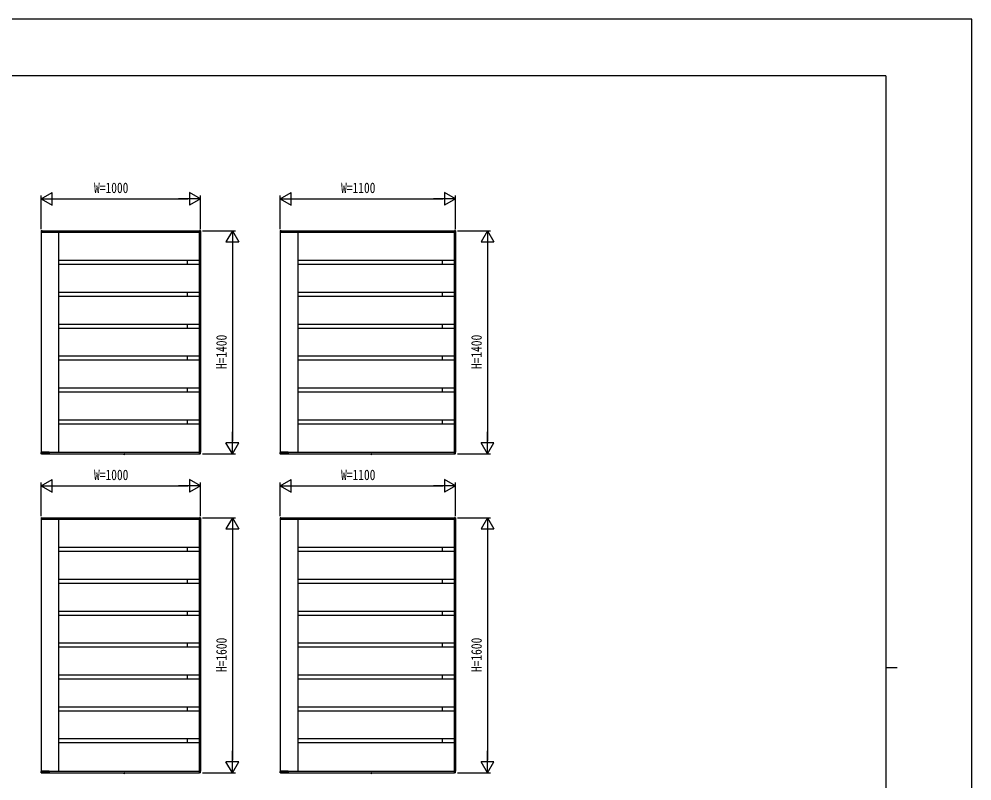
# Model space of a CAD drawing. Units: millimetres on the paper. Extents: x -297 to 297, y -210 to 210.
# Drawn here: x -1.9 to 297, y -28.9 to 210 of the extents above; entities that cross this region are included whole.
import ezdxf
from ezdxf.enums import TextEntityAlignment as Align

# ---------------------------------------------------------------- set-up
doc = ezdxf.new("R2010")
doc.units = ezdxf.units.MM
for name, color, linetype in [('0-2_YKK_A1', 4, 'Continuous'), ('0-3_YKK_D', 6, 'Continuous'), ('0-4_YKK_ZWAK', 7, 'Continuous')]:
    doc.layers.add(name, color=color, linetype=linetype)
doc.styles.add('ＭＳ ゴシック', font='')
doc.styles.get('ＭＳ ゴシック').set_extended_font_data('MS Gothic')

msp = doc.modelspace()

# ---------------------------------------------------------------- linework, layer by layer
at = {"layer": '0-2_YKK_A1'}
for p, q in [((4.986, 143.583), (4.986, 143.177)), ((5.057, 143.658), (5.335, 143.675)), ((5.361, 143.652), (54.661, 143.652)), ((5.361, 143.152), (5.361, 143.652)), ((5.361, 143.167), (5.361, 143.65)), ((54.661, 143.152), (54.661, 143.652)), ((54.661, 143.167), (54.661, 143.65)), ((54.966, 143.658), (54.688, 143.675)), ((55.036, 143.583), (55.036, 143.177)), ((79.986, 143.583), (79.986, 143.177)), ((80.057, 143.658), (80.335, 143.675)), ((80.361, 143.652), (134.661, 143.652)), ((80.361, 143.152), (80.361, 143.652)), ((80.361, 143.167), (80.361, 143.65)), ((134.661, 143.152), (134.661, 143.652)), ((134.661, 143.167), (134.661, 143.65)), ((134.966, 143.658), (134.688, 143.675)), ((135.036, 143.583), (135.036, 143.177)), ((5.011, 143.152), (5.011, 74.152)), ((5.011, 143.152), (55.011, 143.152)), ((5.011, 143.152), (5.346, 143.152)), ((5.346, 143.152), (5.346, 143.152)), ((10.511, 143.152), (10.511, 74.152)), ((54.561, 143.152), (54.561, 74.152)), ((55.011, 143.152), (54.676, 143.152)), ((54.676, 143.152), (54.676, 143.152)), ((55.011, 143.152), (55.011, 74.152)), ((80.011, 143.152), (80.011, 74.152)), ((80.011, 143.152), (135.011, 143.152)), ((80.011, 143.152), (80.346, 143.152)), ((80.346, 143.152), (80.346, 143.152)), ((85.511, 143.152), (85.511, 74.152)), ((134.561, 143.152), (134.561, 74.152)), ((135.011, 143.152), (134.676, 143.152)), ((134.676, 143.152), (134.676, 143.152)), ((135.011, 143.152), (135.011, 74.152)), ((54.561, 134.277), (10.511, 134.277)), ((54.561, 133.027), (10.511, 133.027)), ((50.811, 134.277), (50.811, 133.027)), ((134.561, 134.277), (85.511, 134.277)), ((134.561, 133.027), (85.511, 133.027)), ((130.811, 134.277), (130.811, 133.027)), ((54.561, 124.277), (10.511, 124.277)), ((54.561, 123.027), (10.511, 123.027)), ((50.811, 124.277), (50.811, 123.027)), ((134.561, 124.277), (85.511, 124.277)), ((134.561, 123.027), (85.511, 123.027)), ((130.811, 124.277), (130.811, 123.027)), ((54.561, 114.277), (10.511, 114.277)), ((50.811, 114.277), (50.811, 113.027)), ((134.561, 114.277), (85.511, 114.277)), ((130.811, 114.277), (130.811, 113.027)), ((54.561, 113.027), (10.511, 113.027)), ((134.561, 113.027), (85.511, 113.027)), ((54.561, 104.277), (10.511, 104.277)), ((54.561, 103.027), (10.511, 103.027)), ((50.811, 104.277), (50.811, 103.027)), ((134.561, 104.277), (85.511, 104.277)), ((134.561, 103.027), (85.511, 103.027)), ((130.811, 104.277), (130.811, 103.027)), ((54.561, 94.277), (10.511, 94.277)), ((54.561, 93.027), (10.511, 93.027)), ((50.811, 94.277), (50.811, 93.027)), ((134.561, 94.277), (85.511, 94.277)), ((134.561, 93.027), (85.511, 93.027)), ((130.811, 94.277), (130.811, 93.027)), ((54.561, 84.277), (10.511, 84.277)), ((50.811, 84.277), (50.811, 83.027)), ((134.561, 84.277), (85.511, 84.277)), ((130.811, 84.277), (130.811, 83.027)), ((54.561, 83.027), (10.511, 83.027)), ((134.561, 83.027), (85.511, 83.027)), ((5.017, 73.65), (4.988, 74.125)), ((5.011, 74.152), (55.011, 74.152)), ((7.496, 74.152), (5.013, 74.152)), ((5.079, 73.627), (5.042, 73.627)), ((5.104, 73.651), (5.106, 73.742)), ((5.105, 73.677), (7.419, 73.677)), ((6.151, 73.757), (5.121, 73.757)), ((6.167, 73.742), (6.167, 73.701)), ((6.253, 73.701), (6.254, 73.742)), ((6.603, 73.757), (6.27, 73.757)), ((6.618, 73.742), (6.619, 73.701)), ((6.705, 73.701), (6.706, 73.742)), ((7.403, 73.757), (6.721, 73.757)), ((7.216, 73.757), (7.217, 73.701)), ((7.418, 73.742), (7.42, 73.652)), ((7.486, 73.627), (7.445, 73.627)), ((7.511, 74.137), (7.511, 73.652)), ((7.526, 74.152), (7.526, 73.652)), ((7.526, 73.652), (54.661, 73.652)), ((30.898, 73.627), (30.902, 73.652)), ((30.898, 73.627), (30.907, 73.578)), ((30.898, 73.627), (31.289, 73.627)), ((30.902, 73.652), (31.285, 73.652)), ((31.289, 73.627), (31.281, 73.578)), ((31.289, 73.627), (31.285, 73.652)), ((54.661, 73.652), (54.661, 74.152)), ((54.661, 74.137), (54.661, 73.653)), ((55.011, 74.152), (54.676, 74.152)), ((54.676, 74.152), (54.676, 74.152)), ((54.966, 73.645), (54.688, 73.628)), ((55.036, 73.72), (55.036, 74.127)), ((80.017, 73.65), (79.988, 74.125)), ((80.011, 74.152), (135.011, 74.152)), ((82.496, 74.152), (80.013, 74.152)), ((80.079, 73.627), (80.042, 73.627)), ((80.104, 73.651), (80.106, 73.742)), ((80.105, 73.677), (82.419, 73.677)), ((81.151, 73.757), (80.121, 73.757)), ((81.167, 73.742), (81.167, 73.701)), ((81.253, 73.701), (81.254, 73.742)), ((81.603, 73.757), (81.27, 73.757)), ((81.618, 73.742), (81.619, 73.701)), ((81.705, 73.701), (81.706, 73.742)), ((82.403, 73.757), (81.721, 73.757)), ((82.216, 73.757), (82.217, 73.701)), ((82.418, 73.742), (82.42, 73.652)), ((82.486, 73.627), (82.445, 73.627)), ((82.511, 74.137), (82.511, 73.652)), ((82.526, 74.152), (82.526, 73.652)), ((82.526, 73.652), (134.661, 73.652)), ((108.398, 73.627), (108.402, 73.652)), ((108.398, 73.627), (108.407, 73.578)), ((108.398, 73.627), (108.789, 73.627)), ((108.402, 73.652), (108.785, 73.652)), ((108.789, 73.627), (108.781, 73.578)), ((108.789, 73.627), (108.785, 73.652)), ((134.661, 73.652), (134.661, 74.152)), ((134.661, 74.137), (134.661, 73.653)), ((135.011, 74.152), (134.676, 74.152)), ((134.676, 74.152), (134.676, 74.152)), ((134.966, 73.645), (134.688, 73.628)), ((135.036, 73.72), (135.036, 74.127)), ((4.986, 53.583), (4.986, 53.177)), ((5.011, 53.152), (5.011, -25.848)), ((5.011, 53.152), (55.011, 53.152)), ((5.011, 53.152), (5.346, 53.152)), ((5.057, 53.658), (5.335, 53.675)), ((5.346, 53.152), (5.346, 53.152)), ((5.361, 53.652), (54.661, 53.652)), ((5.361, 53.152), (5.361, 53.652)), ((5.361, 53.167), (5.361, 53.65)), ((10.511, 53.152), (10.511, -25.848)), ((54.561, 53.152), (54.561, -25.848)), ((54.661, 53.152), (54.661, 53.652)), ((54.661, 53.167), (54.661, 53.65)), ((55.011, 53.152), (54.676, 53.152)), ((54.676, 53.152), (54.676, 53.152)), ((54.966, 53.658), (54.688, 53.675)), ((55.011, 53.152), (55.011, -25.848)), ((55.036, 53.583), (55.036, 53.177)), ((79.986, 53.583), (79.986, 53.177)), ((80.011, 53.152), (80.011, -25.848)), ((80.011, 53.152), (135.011, 53.152)), ((80.011, 53.152), (80.346, 53.152)), ((80.057, 53.658), (80.335, 53.675)), ((80.346, 53.152), (80.346, 53.152)), ((80.361, 53.652), (134.661, 53.652)), ((80.361, 53.152), (80.361, 53.652)), ((80.361, 53.167), (80.361, 53.65)), ((85.511, 53.152), (85.511, -25.848)), ((134.561, 53.152), (134.561, -25.848)), ((134.661, 53.152), (134.661, 53.652)), ((134.661, 53.167), (134.661, 53.65)), ((135.011, 53.152), (134.676, 53.152)), ((134.676, 53.152), (134.676, 53.152)), ((134.966, 53.658), (134.688, 53.675)), ((135.011, 53.152), (135.011, -25.848)), ((135.036, 53.583), (135.036, 53.177)), ((54.561, 44.277), (10.511, 44.277)), ((54.561, 43.027), (10.511, 43.027)), ((50.811, 44.277), (50.811, 43.027)), ((134.561, 44.277), (85.511, 44.277)), ((134.561, 43.027), (85.511, 43.027)), ((130.811, 44.277), (130.811, 43.027)), ((54.561, 34.277), (10.511, 34.277)), ((54.561, 33.027), (10.511, 33.027)), ((50.811, 34.277), (50.811, 33.027)), ((134.561, 34.277), (85.511, 34.277)), ((134.561, 33.027), (85.511, 33.027)), ((130.811, 34.277), (130.811, 33.027)), ((54.561, 24.277), (10.511, 24.277)), ((50.811, 24.277), (50.811, 23.027)), ((134.561, 24.277), (85.511, 24.277)), ((130.811, 24.277), (130.811, 23.027)), ((54.561, 23.027), (10.511, 23.027)), ((134.561, 23.027), (85.511, 23.027)), ((54.561, 14.277), (10.511, 14.277)), ((54.561, 13.027), (10.511, 13.027)), ((50.811, 14.277), (50.811, 13.027)), ((134.561, 14.277), (85.511, 14.277)), ((134.561, 13.027), (85.511, 13.027)), ((130.811, 14.277), (130.811, 13.027)), ((54.561, 4.277), (10.511, 4.277)), ((54.561, 3.027), (10.511, 3.027)), ((50.811, 4.277), (50.811, 3.027)), ((134.561, 4.277), (85.511, 4.277)), ((134.561, 3.027), (85.511, 3.027)), ((130.811, 4.277), (130.811, 3.027)), ((54.561, -5.723), (10.511, -5.723)), ((50.811, -5.723), (50.811, -6.973)), ((134.561, -5.723), (85.511, -5.723)), ((130.811, -5.723), (130.811, -6.973)), ((54.561, -6.973), (10.511, -6.973)), ((134.561, -6.973), (85.511, -6.973)), ((54.561, -15.723), (10.511, -15.723)), ((54.561, -16.973), (10.511, -16.973)), ((50.811, -15.723), (50.811, -16.973)), ((134.561, -15.723), (85.511, -15.723)), ((134.561, -16.973), (85.511, -16.973)), ((130.811, -15.723), (130.811, -16.973)), ((5.017, -26.35), (4.988, -25.875)), ((5.011, -25.848), (55.011, -25.848)), ((7.496, -25.848), (5.013, -25.848)), ((5.079, -26.373), (5.042, -26.373)), ((5.104, -26.349), (5.106, -26.258)), ((5.105, -26.323), (7.419, -26.323)), ((6.151, -26.243), (5.121, -26.243)), ((6.167, -26.258), (6.167, -26.299)), ((6.253, -26.299), (6.254, -26.258)), ((6.603, -26.243), (6.27, -26.243)), ((6.618, -26.258), (6.619, -26.299)), ((6.705, -26.299), (6.706, -26.258)), ((7.403, -26.243), (6.721, -26.243)), ((7.216, -26.243), (7.217, -26.299)), ((7.418, -26.258), (7.42, -26.348)), ((7.486, -26.373), (7.445, -26.373)), ((7.511, -25.863), (7.511, -26.348)), ((7.526, -25.848), (7.526, -26.348)), ((7.526, -26.348), (54.661, -26.348)), ((30.898, -26.373), (30.902, -26.348)), ((30.898, -26.373), (30.907, -26.422)), ((30.898, -26.373), (31.289, -26.373)), ((30.902, -26.348), (31.285, -26.348)), ((31.289, -26.373), (31.281, -26.422)), ((31.289, -26.373), (31.285, -26.348)), ((54.661, -26.348), (54.661, -25.848)), ((54.661, -25.863), (54.661, -26.347)), ((55.011, -25.848), (54.676, -25.848)), ((54.676, -25.848), (54.676, -25.848)), ((54.966, -26.355), (54.688, -26.372)), ((55.036, -26.28), (55.036, -25.873)), ((80.017, -26.35), (79.988, -25.875)), ((80.011, -25.848), (135.011, -25.848)), ((82.496, -25.848), (80.013, -25.848)), ((80.079, -26.373), (80.042, -26.373)), ((80.104, -26.349), (80.106, -26.258)), ((80.105, -26.323), (82.419, -26.323)), ((81.151, -26.243), (80.121, -26.243)), ((81.167, -26.258), (81.167, -26.299)), ((81.253, -26.299), (81.254, -26.258)), ((81.603, -26.243), (81.27, -26.243)), ((81.618, -26.258), (81.619, -26.299)), ((81.705, -26.299), (81.706, -26.258)), ((82.403, -26.243), (81.721, -26.243)), ((82.216, -26.243), (82.217, -26.299)), ((82.418, -26.258), (82.42, -26.348)), ((82.486, -26.373), (82.445, -26.373)), ((82.511, -25.863), (82.511, -26.348)), ((82.526, -25.848), (82.526, -26.348)), ((82.526, -26.348), (134.661, -26.348)), ((108.398, -26.373), (108.402, -26.348)), ((108.398, -26.373), (108.407, -26.422)), ((108.398, -26.373), (108.789, -26.373)), ((108.402, -26.348), (108.785, -26.348)), ((108.789, -26.373), (108.781, -26.422)), ((108.789, -26.373), (108.785, -26.348)), ((134.661, -26.348), (134.661, -25.848)), ((134.661, -25.863), (134.661, -26.347)), ((135.011, -25.848), (134.676, -25.848)), ((134.676, -25.848), (134.676, -25.848)), ((134.966, -26.355), (134.688, -26.372)), ((135.036, -26.28), (135.036, -25.873))]:
    msp.add_line(p, q, dxfattribs=at)
for points in [[(5.121, 73.757), (5.115, 73.755), (5.111, 73.753), (5.108, 73.75), (5.107, 73.747), (5.106, 73.745), (5.106, 73.742)], [(6.167, 73.742), (6.166, 73.744), (6.166, 73.746), (6.165, 73.749), (6.163, 73.751), (6.16, 73.753), (6.157, 73.756), (6.151, 73.757)], [(6.27, 73.757), (6.263, 73.755), (6.259, 73.753), (6.257, 73.75), (6.255, 73.747), (6.254, 73.745), (6.254, 73.742)], [(6.618, 73.742), (6.618, 73.744), (6.617, 73.746), (6.616, 73.749), (6.615, 73.751), (6.612, 73.753), (6.609, 73.756), (6.603, 73.757)], [(6.721, 73.757), (6.715, 73.755), (6.711, 73.753), (6.708, 73.75), (6.707, 73.747), (6.706, 73.745), (6.706, 73.742)], [(7.418, 73.742), (7.418, 73.744), (7.417, 73.746), (7.416, 73.749), (7.415, 73.751), (7.412, 73.753), (7.409, 73.756), (7.403, 73.757)], [(30.979, 73.523), (31.036, 73.638), (31.094, 73.669)], [(31.209, 73.523), (31.151, 73.638), (31.094, 73.669)], [(80.121, 73.757), (80.115, 73.755), (80.111, 73.753), (80.108, 73.75), (80.107, 73.747), (80.106, 73.745), (80.106, 73.742)], [(81.167, 73.742), (81.166, 73.744), (81.166, 73.746), (81.165, 73.749), (81.163, 73.751), (81.16, 73.753), (81.157, 73.756), (81.151, 73.757)], [(81.27, 73.757), (81.263, 73.755), (81.259, 73.753), (81.257, 73.75), (81.255, 73.747), (81.254, 73.745), (81.254, 73.742)], [(81.618, 73.742), (81.618, 73.744), (81.617, 73.746), (81.616, 73.749), (81.615, 73.751), (81.612, 73.753), (81.609, 73.756), (81.603, 73.757)], [(81.721, 73.757), (81.715, 73.755), (81.711, 73.753), (81.708, 73.75), (81.707, 73.747), (81.706, 73.745), (81.706, 73.742)], [(82.418, 73.742), (82.418, 73.744), (82.417, 73.746), (82.416, 73.749), (82.415, 73.751), (82.412, 73.753), (82.409, 73.756), (82.403, 73.757)], [(108.479, 73.523), (108.536, 73.638), (108.594, 73.669)], [(108.709, 73.523), (108.651, 73.638), (108.594, 73.669)], [(5.121, -26.243), (5.115, -26.245), (5.111, -26.247), (5.108, -26.25), (5.107, -26.253), (5.106, -26.255), (5.106, -26.258)], [(6.167, -26.258), (6.166, -26.256), (6.166, -26.254), (6.165, -26.251), (6.163, -26.249), (6.16, -26.247), (6.157, -26.244), (6.151, -26.243)], [(6.27, -26.243), (6.263, -26.245), (6.259, -26.247), (6.257, -26.25), (6.255, -26.253), (6.254, -26.255), (6.254, -26.258)], [(6.618, -26.258), (6.618, -26.256), (6.617, -26.254), (6.616, -26.251), (6.615, -26.249), (6.612, -26.247), (6.609, -26.244), (6.603, -26.243)], [(6.721, -26.243), (6.715, -26.245), (6.711, -26.247), (6.708, -26.25), (6.707, -26.253), (6.706, -26.255), (6.706, -26.258)], [(7.418, -26.258), (7.418, -26.256), (7.417, -26.254), (7.416, -26.251), (7.415, -26.249), (7.412, -26.247), (7.409, -26.244), (7.403, -26.243)], [(30.979, -26.477), (31.036, -26.362), (31.094, -26.331)], [(31.209, -26.477), (31.151, -26.362), (31.094, -26.331)], [(80.121, -26.243), (80.115, -26.245), (80.111, -26.247), (80.108, -26.25), (80.107, -26.253), (80.106, -26.255), (80.106, -26.258)], [(81.167, -26.258), (81.166, -26.256), (81.166, -26.254), (81.165, -26.251), (81.163, -26.249), (81.16, -26.247), (81.157, -26.244), (81.151, -26.243)], [(81.27, -26.243), (81.263, -26.245), (81.259, -26.247), (81.257, -26.25), (81.255, -26.253), (81.254, -26.255), (81.254, -26.258)], [(81.618, -26.258), (81.618, -26.256), (81.617, -26.254), (81.616, -26.251), (81.615, -26.249), (81.612, -26.247), (81.609, -26.244), (81.603, -26.243)], [(81.721, -26.243), (81.715, -26.245), (81.711, -26.247), (81.708, -26.25), (81.707, -26.253), (81.706, -26.255), (81.706, -26.258)], [(82.418, -26.258), (82.418, -26.256), (82.417, -26.254), (82.416, -26.251), (82.415, -26.249), (82.412, -26.247), (82.409, -26.244), (82.403, -26.243)], [(108.479, -26.477), (108.536, -26.362), (108.594, -26.331)], [(108.709, -26.477), (108.651, -26.362), (108.594, -26.331)]]:
    msp.add_lwpolyline(points, dxfattribs=at)
for centre, radius, start, end in [((5.061, 143.583), 0.075, 93.5, 180), ((5.336, 143.65), 0.025, 0, 93.5), ((54.686, 143.65), 0.025, 86.5, 180), ((54.961, 143.583), 0.075, 0, 86.5), ((80.061, 143.583), 0.075, 93.5, 180), ((80.336, 143.65), 0.025, 0, 93.5), ((134.686, 143.65), 0.025, 86.5, 180), ((134.961, 143.583), 0.075, 0, 86.5), ((5.011, 143.177), 0.025, 180, 270), ((5.346, 143.167), 0.015, 270, 0), ((54.676, 143.167), 0.015, 180, 270), ((55.011, 143.177), 0.025, 270, 0), ((80.011, 143.177), 0.025, 180, 270), ((80.346, 143.167), 0.015, 270, 0), ((134.676, 143.167), 0.015, 180, 270), ((135.011, 143.177), 0.025, 270, 0), ((5.013, 74.127), 0.025, 90, 183.5), ((5.042, 73.652), 0.025, 183.5, 269.21081), ((5.079, 73.652), 0.025, 269.18971, 359), ((6.192, 73.702), 0.025, 181, 270), ((6.228, 73.702), 0.025, 270, 359), ((6.644, 73.702), 0.025, 181, 270), ((6.68, 73.702), 0.025, 270, 359), ((7.242, 73.702), 0.025, 181, 270), ((7.445, 73.652), 0.025, 181.0014, 270.00152), ((7.486, 73.652), 0.025, 270, 0), ((7.496, 74.137), 0.015, 0, 90), ((30.951, 73.586), 0.045, 190, 239.36409), ((31.094, 73.827), 0.325, 239.36409, 300.63591), ((31.236, 73.586), 0.045, 300.63591, 350), ((54.676, 74.137), 0.015, 90, 180), ((54.686, 73.653), 0.025, 180, 273.5), ((54.961, 73.72), 0.075, 273.5, 0), ((55.011, 74.127), 0.025, 0, 90), ((80.013, 74.127), 0.025, 90, 183.5), ((80.042, 73.652), 0.025, 183.5, 269.21081), ((80.079, 73.652), 0.025, 269.18971, 359), ((81.192, 73.702), 0.025, 181, 270), ((81.228, 73.702), 0.025, 270, 359), ((81.644, 73.702), 0.025, 181, 270), ((81.68, 73.702), 0.025, 270, 359), ((82.242, 73.702), 0.025, 181, 270), ((82.445, 73.652), 0.025, 181.0014, 270.00152), ((82.486, 73.652), 0.025, 270, 0), ((82.496, 74.137), 0.015, 0, 90), ((108.451, 73.586), 0.045, 190, 239.36409), ((108.594, 73.827), 0.325, 239.36409, 300.63591), ((108.736, 73.586), 0.045, 300.63591, 350), ((134.676, 74.137), 0.015, 90, 180), ((134.686, 73.653), 0.025, 180, 273.5), ((134.961, 73.72), 0.075, 273.5, 0), ((135.011, 74.127), 0.025, 0, 90), ((5.061, 53.583), 0.075, 93.5, 180), ((5.011, 53.177), 0.025, 180, 270), ((5.336, 53.65), 0.025, 0, 93.5), ((5.346, 53.167), 0.015, 270, 0), ((54.686, 53.65), 0.025, 86.5, 180), ((54.676, 53.167), 0.015, 180, 270), ((54.961, 53.583), 0.075, 0, 86.5), ((55.011, 53.177), 0.025, 270, 0), ((80.061, 53.583), 0.075, 93.5, 180), ((80.011, 53.177), 0.025, 180, 270), ((80.336, 53.65), 0.025, 0, 93.5), ((80.346, 53.167), 0.015, 270, 0), ((134.686, 53.65), 0.025, 86.5, 180), ((134.676, 53.167), 0.015, 180, 270), ((134.961, 53.583), 0.075, 0, 86.5), ((135.011, 53.177), 0.025, 270, 0), ((5.013, -25.873), 0.025, 90, 183.5), ((5.042, -26.348), 0.025, 183.5, 269.21081), ((5.079, -26.348), 0.025, 269.18971, 359), ((6.192, -26.298), 0.025, 181, 270), ((6.228, -26.298), 0.025, 270, 359), ((6.644, -26.298), 0.025, 181, 270), ((6.68, -26.298), 0.025, 270, 359), ((7.242, -26.298), 0.025, 181, 270), ((7.445, -26.348), 0.025, 181.0014, 270.00152), ((7.486, -26.348), 0.025, 270, 0), ((7.496, -25.863), 0.015, 0, 90), ((30.951, -26.414), 0.045, 190, 239.36409), ((31.094, -26.173), 0.325, 239.36409, 300.63591), ((31.236, -26.414), 0.045, 300.63591, 350), ((54.676, -25.863), 0.015, 90, 180), ((54.686, -26.347), 0.025, 180, 273.5), ((54.961, -26.28), 0.075, 273.5, 0), ((55.011, -25.873), 0.025, 0, 90), ((80.013, -25.873), 0.025, 90, 183.5), ((80.042, -26.348), 0.025, 183.5, 269.21081), ((80.079, -26.348), 0.025, 269.18971, 359), ((81.192, -26.298), 0.025, 181, 270), ((81.228, -26.298), 0.025, 270, 359), ((81.644, -26.298), 0.025, 181, 270), ((81.68, -26.298), 0.025, 270, 359), ((82.242, -26.298), 0.025, 181, 270), ((82.445, -26.348), 0.025, 181.0014, 270.00152), ((82.486, -26.348), 0.025, 270, 0), ((82.496, -25.863), 0.015, 0, 90), ((108.451, -26.414), 0.045, 190, 239.36409), ((108.594, -26.173), 0.325, 239.36409, 300.63591), ((108.736, -26.414), 0.045, 300.63591, 350), ((134.676, -25.863), 0.015, 90, 180), ((134.686, -26.347), 0.025, 180, 273.5), ((134.961, -26.28), 0.075, 273.5, 0), ((135.011, -25.873), 0.025, 0, 90)]:
    msp.add_arc(centre, radius, start, end, dxfattribs=at)
at = {"layer": '0-3_YKK_D'}
for p, q in [((5.011, 153.652), (8.475, 155.652)), ((8.475, 151.652), (8.475, 155.652)), ((55.011, 153.652), (51.547, 155.652)), ((51.547, 155.652), (51.547, 151.652)), ((80.011, 153.652), (83.475, 155.652)), ((83.475, 151.652), (83.475, 155.652)), ((135.011, 153.652), (131.547, 155.652)), ((131.547, 155.652), (131.547, 151.652)), ((5.011, 144.152), (5.011, 154.652)), ((5.011, 153.652), (8.475, 151.652)), ((5.011, 153.652), (11.939, 153.652)), ((9.011, 153.652), (51.011, 153.652)), ((55.011, 153.652), (48.083, 153.652)), ((55.011, 153.652), (51.547, 151.652)), ((55.011, 144.152), (55.011, 154.652)), ((80.011, 144.152), (80.011, 154.652)), ((80.011, 153.652), (83.475, 151.652)), ((80.011, 153.652), (86.939, 153.652)), ((84.011, 153.652), (131.011, 153.652)), ((135.011, 153.652), (128.083, 153.652)), ((135.011, 153.652), (131.547, 151.652)), ((135.011, 144.152), (135.011, 154.652)), ((55.661, 143.65), (66.011, 143.65)), ((65.011, 143.65), (63.011, 140.186)), ((65.011, 143.65), (67.011, 140.186)), ((65.011, 143.65), (65.011, 136.722)), ((135.661, 143.65), (146.011, 143.65)), ((145.011, 143.65), (143.011, 140.186)), ((145.011, 143.65), (147.011, 140.186)), ((145.011, 143.65), (145.011, 136.722)), ((63.011, 140.186), (67.011, 140.186)), ((65.011, 139.65), (65.011, 77.65)), ((143.011, 140.186), (147.011, 140.186)), ((145.011, 139.65), (145.011, 77.65)), ((65.011, 73.65), (65.011, 80.578)), ((145.011, 73.65), (145.011, 80.578)), ((65.011, 73.65), (63.011, 77.114)), ((67.011, 77.114), (63.011, 77.114)), ((65.011, 73.65), (67.011, 77.114)), ((145.011, 73.65), (143.011, 77.114)), ((147.011, 77.114), (143.011, 77.114)), ((145.011, 73.65), (147.011, 77.114)), ((55.661, 73.65), (66.011, 73.65)), ((135.661, 73.65), (146.011, 73.65)), ((5.011, 63.652), (8.475, 65.652)), ((5.011, 54.152), (5.011, 64.652)), ((5.011, 63.652), (8.475, 61.652)), ((5.011, 63.652), (11.939, 63.652)), ((8.475, 61.652), (8.475, 65.652)), ((9.011, 63.652), (51.011, 63.652)), ((55.011, 63.652), (48.083, 63.652)), ((55.011, 63.652), (51.547, 65.652)), ((51.547, 65.652), (51.547, 61.652)), ((55.011, 63.652), (51.547, 61.652)), ((55.011, 54.152), (55.011, 64.652)), ((80.011, 63.652), (83.475, 65.652)), ((80.011, 54.152), (80.011, 64.652)), ((80.011, 63.652), (83.475, 61.652)), ((80.011, 63.652), (86.939, 63.652)), ((83.475, 61.652), (83.475, 65.652)), ((84.011, 63.652), (131.011, 63.652)), ((135.011, 63.652), (128.083, 63.652)), ((135.011, 63.652), (131.547, 65.652)), ((131.547, 65.652), (131.547, 61.652)), ((135.011, 63.652), (131.547, 61.652)), ((135.011, 54.152), (135.011, 64.652)), ((55.661, 53.65), (66.011, 53.65)), ((65.011, 53.65), (63.011, 50.186)), ((65.011, 53.65), (67.011, 50.186)), ((65.011, 53.65), (65.011, 46.722)), ((135.661, 53.65), (146.011, 53.65)), ((145.011, 53.65), (143.011, 50.186)), ((145.011, 53.65), (147.011, 50.186)), ((145.011, 53.65), (145.011, 46.722)), ((63.011, 50.186), (67.011, 50.186)), ((65.011, 49.65), (65.011, -22.35)), ((143.011, 50.186), (147.011, 50.186)), ((145.011, 49.65), (145.011, -22.35)), ((65.011, -26.35), (65.011, -19.422)), ((145.011, -26.35), (145.011, -19.422)), ((65.011, -26.35), (63.011, -22.886)), ((67.011, -22.886), (63.011, -22.886)), ((65.011, -26.35), (67.011, -22.886)), ((145.011, -26.35), (143.011, -22.886)), ((147.011, -22.886), (143.011, -22.886)), ((145.011, -26.35), (147.011, -22.886)), ((55.661, -26.35), (66.011, -26.35)), ((135.661, -26.35), (146.011, -26.35))]:
    msp.add_line(p, q, dxfattribs=at)
at = {"layer": '0-4_YKK_ZWAK'}
for p, q in [((270.001, 192.15), (-275.999, 192.15)), ((270.001, 192.15), (270.001, -178.85)), ((270.001, 6.65), (273.501, 6.65))]:
    msp.add_line(p, q, dxfattribs=at)
msp.add_lwpolyline([(-297, -210), (297, -210), (297, 210), (-297, 210)], close=True, dxfattribs=at)

# ---------------------------------------------------------------- texts
at = {"layer": '0-3_YKK_D', "style": 'ＭＳ ゴシック', "width": 0.8}
for s, p in [('W=1000', (21.611, 154.452)), ('W=1100', (99.111, 154.452)), ('W=1000', (21.611, 64.452)), ('W=1100', (99.111, 64.452))]:
    msp.add_text(s, height=3.299, dxfattribs=at).set_placement(p, align=Align.BOTTOM_LEFT)
for s, p in [('H=1400', (64.211, 100.25)), ('H=1400', (144.211, 100.25)), ('H=1600', (64.211, 5.25)), ('H=1600', (144.211, 5.25))]:
    msp.add_text(s, height=3.299, rotation=90, dxfattribs=at).set_placement(p, align=Align.BOTTOM_LEFT)

doc.saveas('drawing.dxf')
